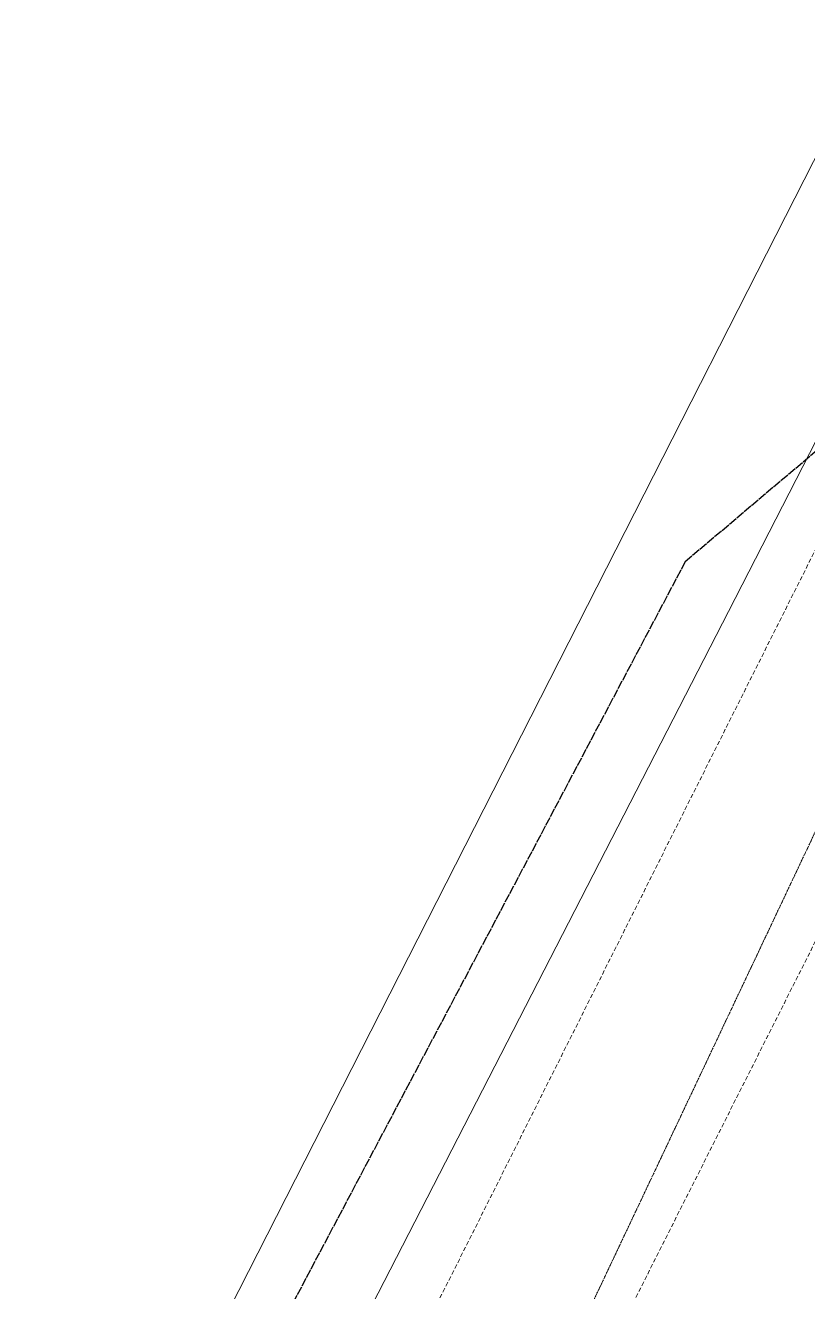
# Model space of a CAD drawing. Extents: x 294483 to 298733, y 6233899 to 6239242.
# Drawn here: x 297293.6 to 297382.7, y 6236921.4 to 6237065.7 of the extents above; entities that cross this region are included whole.
import ezdxf

# ---------------------------------------------------------------- set-up
doc = ezdxf.new("R2010")
doc.units = 0
for name, pattern in [('Cable Exist OH', [1, 1, 0]), ('DASHED', [0.75, 0.5, -0.25]), ('HIDDEN', [9.525, 6.35, -3.175]), ('HIDDEN2', [0.1875, 0.125, -0.0625])]:
    doc.linetypes.add(name, pattern=pattern)
for name, color, linetype, lineweight in [('Cadastre Easements_SP_EXT', 9, 'Continuous', 5), ('Cadastre Land Parcels_SP_EXT', 9, 'Continuous', 5), ('Cadastre Other Property_SP_EXT', 9, 'HIDDEN', 5), ('Cadastre Roads_SP_EXT', 94, 'Continuous', 15)]:
    doc.layers.add(name, color=color, linetype=linetype, lineweight=lineweight)
doc.layers.add('Mains_HV_EXT', color=1, linetype='Continuous', lineweight=25, true_color=0xff0000)

msp = doc.modelspace()

# ---------------------------------------------------------------- linework, layer by layer
at = {"layer": 'Cadastre Easements_SP_EXT', "linetype": 'DASHED'}
for points in [[(297533.31353, 6237293.89249), (297402.07684, 6237047.92571), (297404.03356, 6237045.53684), (297399.21967, 6237034.47582), (297395.98812, 6237024.58554), (297394.19782, 6237027.04886), (297311.02711, 6236861.3255), (297295.64647, 6236847.05305), (297293.17622, 6236842.24284), (297288.83128, 6236839.27227), (297279.26864, 6236834.04938), (297268.49716, 6236826.43242), (297271.05916, 6236831.13616), (297230.06481, 6236797.24178), (297200.86378, 6236740.57507), (297185.11871, 6236709.00183), (297046.42607, 6236576.87183)], [(297028.88637, 6236532.631), (297202.66079, 6236697.1676), (297204.75969, 6236701.32449), (297217.14618, 6236725.85921), (297244.84969, 6236780.73129), (297257.31496, 6236805.42182), (297269.97693, 6236814.51249), (297283.02669, 6236822.29565), (297275.99878, 6236808.81697), (297270.94447, 6236798.97712), (297269.11521, 6236795.41793), (297326.99681, 6236849.09525), (297407.51787, 6237008.72534), (297403.0301, 6237014.89933), (297401.31749, 6237017.25574), (297404.59383, 6237027.11118), (297409.89787, 6237038.37865), (297416.67692, 6237030.10512), (297546.17286, 6237273.42831)]]:
    msp.add_lwpolyline(points, dxfattribs=at)
msp.add_lwpolyline([(297344.2026, 6236825.11798), (297424.31033, 6236985.62321), (297407.51787, 6237008.72534), (297403.0301, 6237014.89933), (297326.87368, 6236853.91563), (297324.69601, 6236849.33351), (297270.94447, 6236798.97712), (297269.11521, 6236795.41793), (297242.37036, 6236743.36342), (297230.28684, 6236719.8458), (297344.2026, 6236825.11798)], close=True, dxfattribs=at)
at = {"layer": 'Cadastre Land Parcels_SP_EXT', "linetype": 'Continuous'}
msp.add_lwpolyline([(297416.94511, 6237490.69837), (297362.0554, 6237357.161), (297215.64452, 6237000.94214), (297291.07537, 6236880.78575), (297296.41348, 6236879.39522), (297389.84625, 6237062.85208), (297544.17252, 6236851.83579), (297550.99604, 6236883.86688), (297676.31335, 6237066.3376), (297682.73575, 6237056.16451), (297683.03219, 6237056.5976), (297416.94511, 6237490.69837)], close=True, dxfattribs=at)
msp.add_lwpolyline([(297390.64204, 6237031.94), (297373.68704, 6236998.89397), (297314.13804, 6236883.04), (297295.64702, 6236847.05302), (297293.17601, 6236842.24296), (297290.92803, 6236837.86696), (297283.14601, 6236822.52403), (297283.02703, 6236822.29604), (297275.99902, 6236808.81701), (297270.94498, 6236798.97702), (297269.115, 6236795.41801), (297242.37, 6236743.36298), (297230.28698, 6236719.84601), (297140.66797, 6236545.41798)], dxfattribs=at)
at = {"layer": 'Cadastre Other Property_SP_EXT', "linetype": 'HIDDEN2'}
msp.add_lwpolyline([(297424.31007, 6236985.62301), (297403.03003, 6237014.89902), (297324.69598, 6236849.33303), (297270.94506, 6236798.97717), (297230.287, 6236719.84602), (297344.20297, 6236825.11798), (297424.31007, 6236985.62301)], close=True, dxfattribs=at)
at = {"layer": 'Cadastre Roads_SP_EXT', "linetype": 'Continuous'}
msp.add_lwpolyline([(297685.4528, 6236664.51428), (297592.63578, 6236792.10637), (297544.17252, 6236851.83584), (297389.84631, 6237062.85205), (297389.84631, 6237062.85205), (297296.41353, 6236879.39527), (297304.07582, 6236880.97374), (297314.13782, 6236883.04036), (297373.68733, 6236998.89405), (297390.64239, 6237031.93983), (297394.19793, 6237027.04875), (297395.98806, 6237024.58555), (297401.31758, 6237017.25582), (297403.03, 6237014.89938), (297407.51779, 6237008.72531), (297424.31036, 6236985.62329), (297541.91057, 6236823.84513), (297593.79629, 6236753.39012), (297672.62489, 6236645.35078)], dxfattribs=at)
at = {"layer": 'Mains_HV_EXT', "linetype": 'Cable Exist OH'}
for p, q in [((297409.01308, 6237038.58406), (297368.76752, 6237004.57492)), ((297368.76752, 6237004.57492), (297323.75892, 6236919.55591))]:
    msp.add_line(p, q, dxfattribs=at)

doc.saveas('drawing.dxf')
